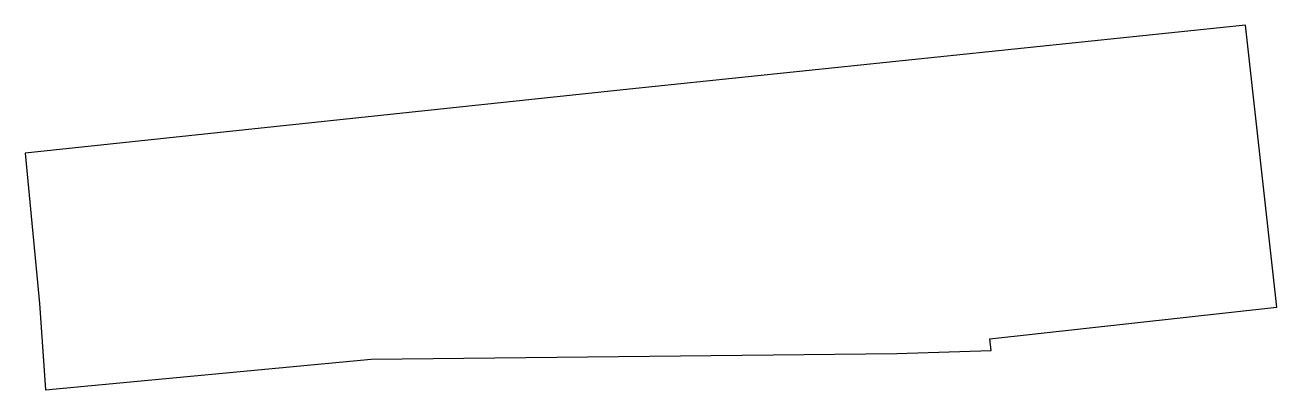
# Model space of a CAD drawing. Header units: inches. Extents: x 603361.5 to 603397.8, y 1299685.8 to 1299696.4.
import ezdxf

# ---------------------------------------------------------------- set-up
doc = ezdxf.new("R2010")
doc.units = ezdxf.units.IN
doc.header["$MEASUREMENT"] = 0

msp = doc.modelspace()

# ---------------------------------------------------------------- linework, layer by layer
msp.add_lwpolyline([(603397.81, 1299688.18), (603396.9, 1299696.35), (603379.04, 1299694.49), (603361.51, 1299692.64), (603361.93, 1299688.28), (603362.1, 1299685.78), (603371.55, 1299686.67), (603386.79, 1299686.84), (603389.52, 1299686.92), (603389.48, 1299687.26)], close=True)

doc.saveas('drawing.dxf')
